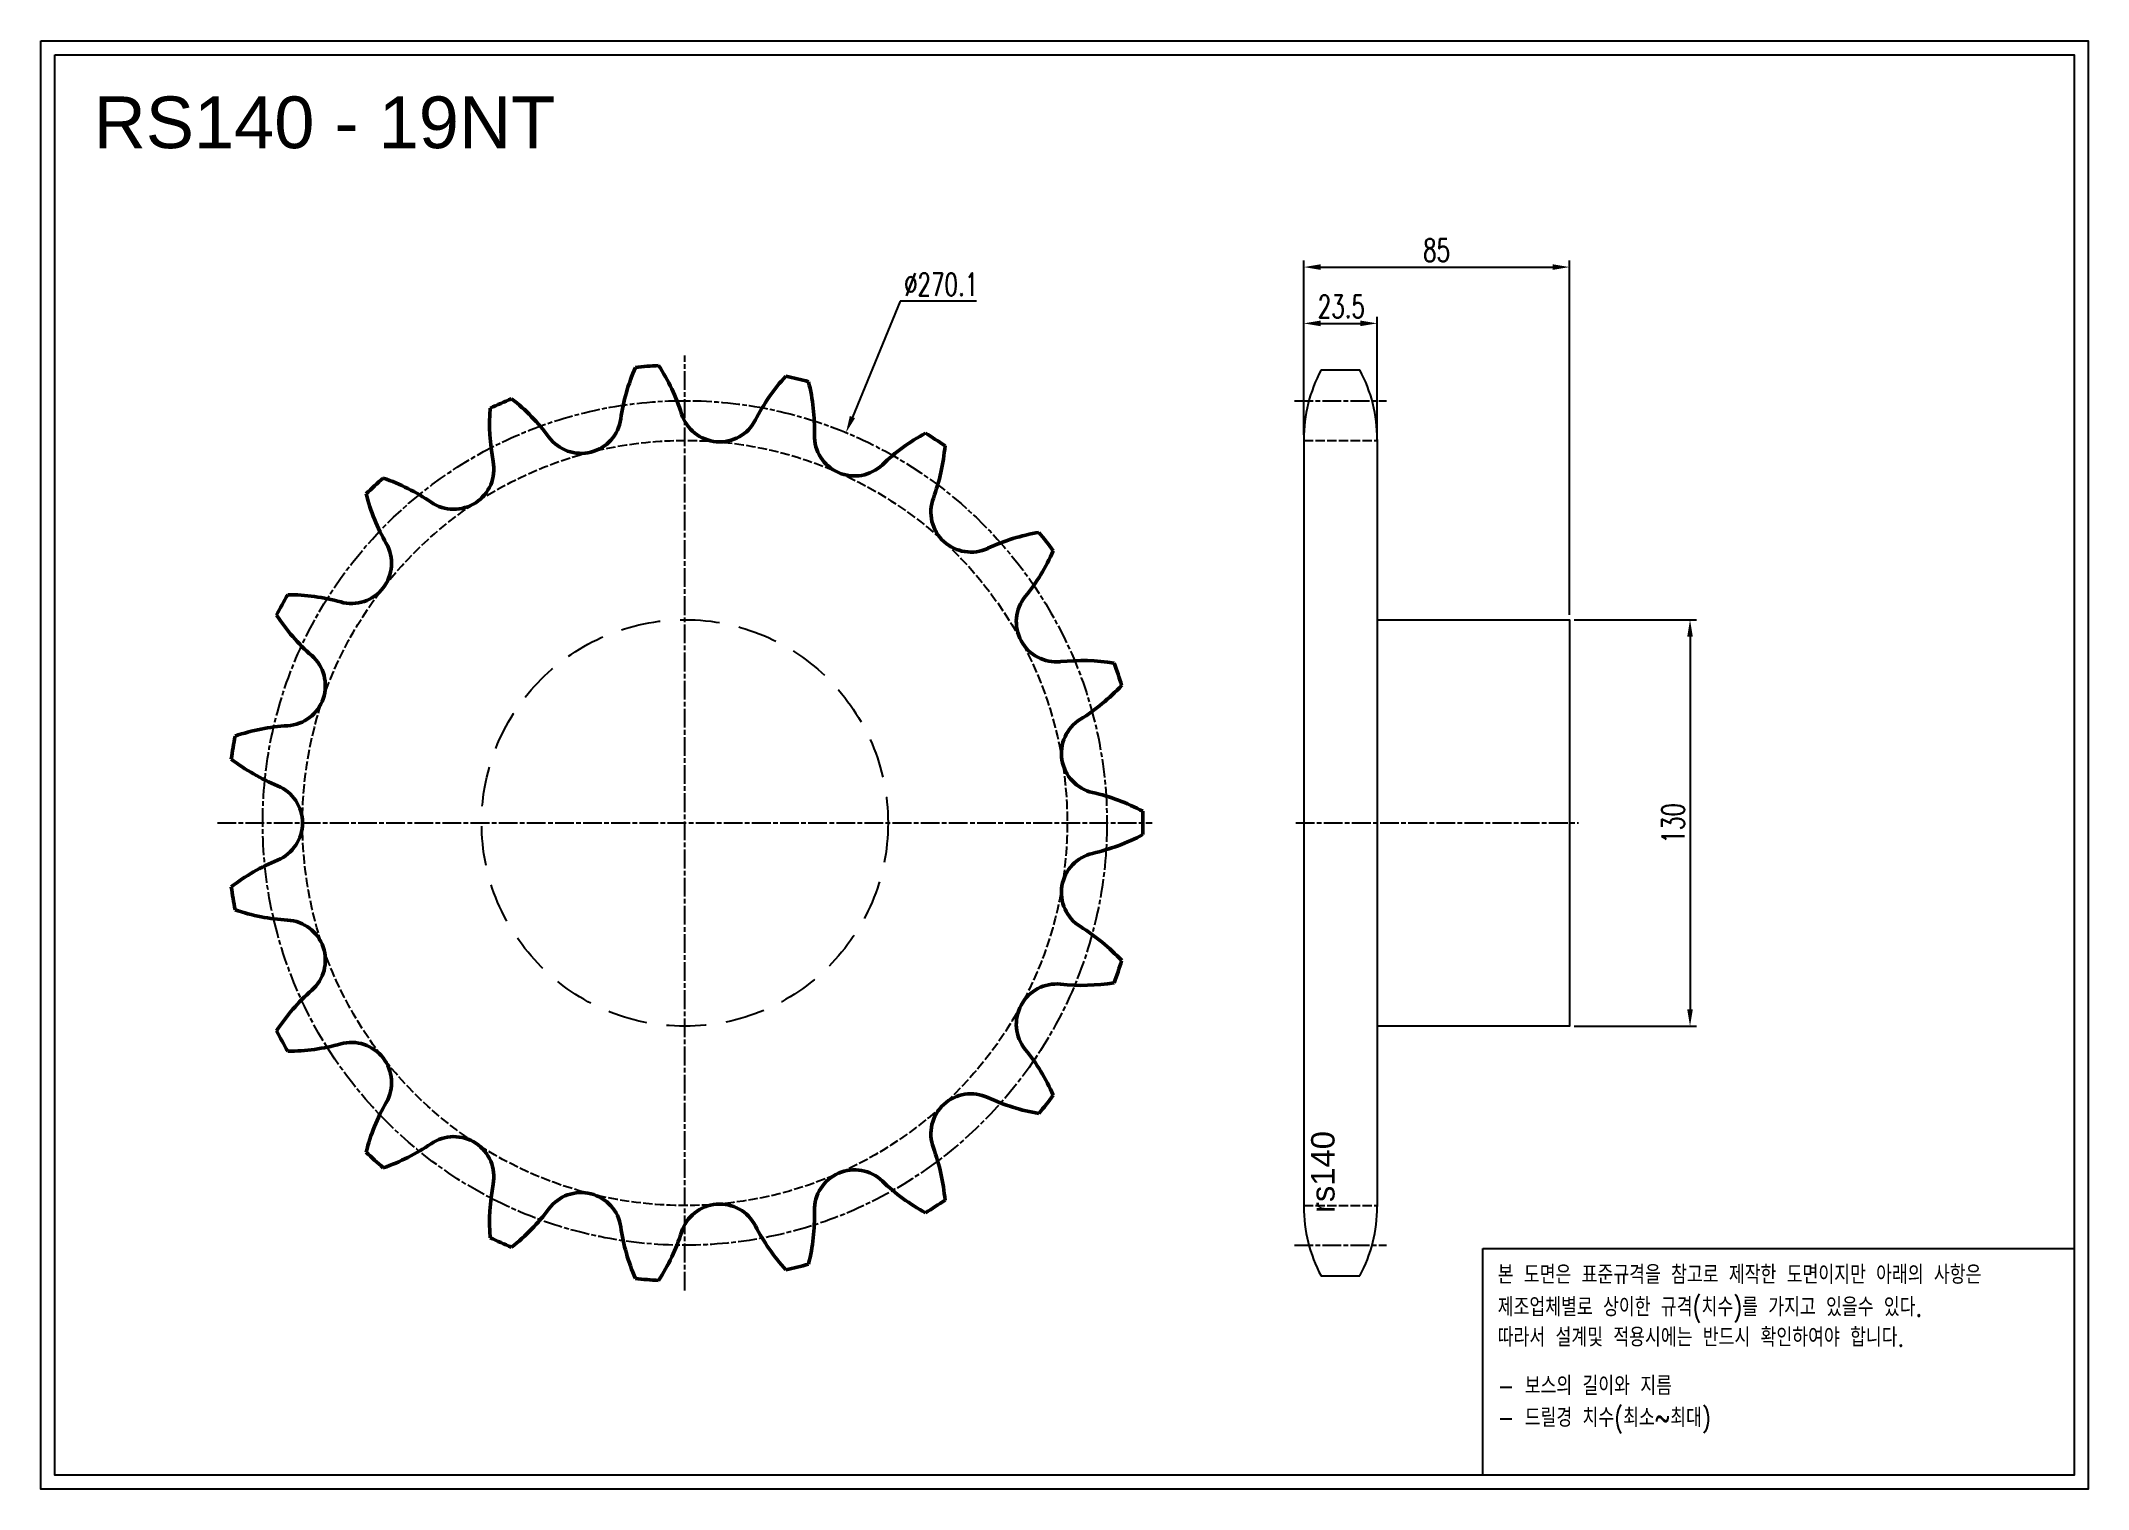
# Model space of a CAD drawing. Header units: millimetres. Extents: x 3924 to 4579, y 39694 to 40157.
import ezdxf

# ---------------------------------------------------------------- set-up
doc = ezdxf.new("R2010")
doc.units = ezdxf.units.MM
for name, pattern in [('AM_ISO02W050', [7.5, 6, -1.5]), ('AM_ISO02W050x2', [3.75, 3, -0.75]), ('AM_ISO08W050', [18, 12, -1.5, 3, -1.5]), ('AM_ISO08W050x2', [9, 6, -0.75, 1.5, -0.75]), ('HIDDEN', [9.525, 6.35, -3.175])]:
    doc.linetypes.add(name, pattern=pattern)
for name, color, linetype, lineweight in [('AM_0N', 7, 'Continuous', 50), ('AM_3N', 6, 'AM_ISO02W050', 25), ('AM_7', 4, 'AM_ISO08W050', 25), ('AM_7N', 4, 'AM_ISO08W050', 25)]:
    doc.layers.add(name, color=color, linetype=linetype, lineweight=lineweight)
doc.layers.add('HL', color=2, linetype='HIDDEN')
doc.layers.add('S-DIM', color=7, linetype='Continuous')
doc.styles.add('HAN', font='ROMANS.shx', dxfattribs={"width": 0.7, "bigfont": 'whgtxt.shx'})
doc.styles.add('HSG', font='SIMPLEX.shx', dxfattribs={"width": 0.7, "bigfont": 'HSG.shx'})
doc.styles.get("Standard").update_dxf_attribs({"font": 'arial.ttf'})
doc.dimstyles.new('APP16', dxfattribs={"dimscale": 3, "dimtxt": 2.4, "dimasz": 1.8, "dimexe": 0.7, "dimexo": 0.5, "dimgap": 0.6, "dimtad": 1, "dimtoh": 1, "dimdec": 1, "dimrnd": 0.01, "dimzin": 9, "dimdsep": 46, "dimtxsty": 'HSG', "dimcen": 0, "dimclrd": 1, "dimclre": 1, "dimclrt": 256, "dimazin": 2, "dimtp": 1, "dimtm": 1, "dimtfac": 0.5, "dimtdec": 1, "dimtofl": 0, "dimtmove": 0, "dimatfit": 3, "dimfxl": 0, "dimtvp": 1, "dimtolj": 2, "dimlwd": -1, "dimlwe": -1, "dimarcsym": 0})

# ---------------------------------------------------------------- blocks, each defined once
blk = doc.blocks.new('*D1')
at = {"layer": 'Defpoints', "color": 0, "transparency": 16777216}
for p in [(4181.64, 40031.65), (4078.52, 39782.06)]:
    blk.add_point(p, dxfattribs=at)
at = {"layer": 'S-DIM', "color": 1, "transparency": 16777216}
for p, q in [((4198.99, 40073.66), (4183.7, 40036.64)), ((4223.35, 40073.66), (4198.99, 40073.66))]:
    blk.add_line(p, q, dxfattribs=at)
blk.add_solid([(4182.87, 40036.99), (4184.54, 40036.3), (4181.64, 40031.65)], dxfattribs=at)
at = {"layer": 'S-DIM', "transparency": 16777216, "insert": (4212.07, 40079.06), "char_height": 7.2, "attachment_point": 5, "style": 'HSG'}
blk.add_mtext('\\A2;∅270.1', dxfattribs=at)
blk = doc.blocks.new('*D2')
at = {"layer": 'Defpoints', "color": 0, "transparency": 16777216}
for p in [(4351.58, 40066.6), (4328.08, 40029.5), (4351.58, 40029.18)]:
    blk.add_point(p, dxfattribs=at)
at = {"layer": 'S-DIM', "color": 1, "transparency": 16777216}
for p, q in [((4328.08, 40031), (4328.08, 40068.7)), ((4333.48, 40066.6), (4346.18, 40066.6)), ((4351.58, 40030.68), (4351.58, 40068.7))]:
    blk.add_line(p, q, dxfattribs=at)
for points in [[(4333.48, 40067.5), (4333.48, 40065.7), (4328.08, 40066.6)], [(4346.18, 40067.5), (4346.18, 40065.7), (4351.58, 40066.6)]]:
    blk.add_solid(points, dxfattribs=at)
at = {"layer": 'S-DIM', "transparency": 16777216, "insert": (4340.1, 40072), "char_height": 7.2, "attachment_point": 5, "style": 'HSG'}
blk.add_mtext('\\A2;23.5', dxfattribs=at)
blk = doc.blocks.new('*D3')
at = {"layer": 'Defpoints', "color": 0, "transparency": 16777216}
for p in [(4413.08, 40084.6), (4328.08, 40029.5), (4413.08, 39971.85)]:
    blk.add_point(p, dxfattribs=at)
at = {"layer": 'S-DIM', "color": 1, "transparency": 16777216}
for p, q in [((4328.08, 40031), (4328.08, 40086.7)), ((4413.08, 39973.35), (4413.08, 40086.7)), ((4333.48, 40084.6), (4407.68, 40084.6))]:
    blk.add_line(p, q, dxfattribs=at)
for points in [[(4333.48, 40085.5), (4333.48, 40083.7), (4328.08, 40084.6)], [(4407.68, 40085.5), (4407.68, 40083.7), (4413.08, 40084.6)]]:
    blk.add_solid(points, dxfattribs=at)
at = {"layer": 'S-DIM', "transparency": 16777216, "insert": (4370.58, 40090), "char_height": 7.2, "attachment_point": 5, "style": 'HSG'}
blk.add_mtext('\\A2;85', dxfattribs=at)
blk = doc.blocks.new('*D4')
at = {"layer": 'Defpoints', "color": 0, "transparency": 16777216}
for p in [(4413.08, 39971.85), (4413.08, 39841.85), (4451.65, 39841.85)]:
    blk.add_point(p, dxfattribs=at)
at = {"layer": 'S-DIM', "color": 1, "transparency": 16777216}
for p, q in [((4414.58, 39971.85), (4453.75, 39971.85)), ((4451.65, 39966.45), (4451.65, 39847.25)), ((4414.58, 39841.85), (4453.75, 39841.85))]:
    blk.add_line(p, q, dxfattribs=at)
for points in [[(4450.75, 39966.45), (4452.55, 39966.45), (4451.65, 39971.85)], [(4450.75, 39847.25), (4452.55, 39847.25), (4451.65, 39841.85)]]:
    blk.add_solid(points, dxfattribs=at)
at = {"layer": 'S-DIM', "transparency": 16777216, "insert": (4446.25, 39906.73), "char_height": 7.2, "attachment_point": 5, "rotation": 90, "style": 'HSG'}
blk.add_mtext('\\A2;130', dxfattribs=at)
blk = doc.blocks.new('notice1')
at = {"color": 4}
blk.add_lwpolyline([(-22142.12, 1735.9), (-22053.8, 1735.9), (-22053.8, 1702.07), (-22142.12, 1702.07)], close=True, dxfattribs=at)
at = {"color": 4, "style": 'HAN', "width": 0.8}
for s, p in [('본 도면은 표준규격을 참고로 제작한 도면이지만 아래의 사항은', (-22139.9, 1730.62)), ('제조업체별로 상이한 규격(치수)를 가지고 있을수 있다.', (-22139.9, 1725.78)), ('따라서 설계및 적용시에는 반드시 확인하여야 합니다.', (-22139.9, 1721.28)), ('- 보스의 길이와 지름', (-22139.9, 1714.03)), ('- 드릴경 치수(최소~최대)', (-22139.9, 1709.27))]:
    blk.add_text(s, height=2.7949, dxfattribs=at).set_placement(p)

msp = doc.modelspace()

# ---------------------------------------------------------------- linework, layer by layer
for p, q in [((4333.62, 40051.7), (4346.05, 40051.7)), ((4328.08, 40029.5), (4328.08, 39784.21)), ((4351.58, 40029.5), (4351.58, 39784.21)), ((4333.62, 39762.01), (4346.05, 39762.01))]:
    msp.add_line(p, q)
for points in [[(3924.1, 40156.91), (4578.98, 40156.91), (4578.98, 39693.86), (3924.1, 39693.86)], [(3928.51, 40152.5), (4574.57, 40152.5), (4574.57, 39698.27), (3928.51, 39698.27)]]:
    msp.add_lwpolyline(points, close=True)
msp.add_lwpolyline([(4351.58, 39971.85), (4413.08, 39971.85), (4413.08, 39841.85), (4351.58, 39841.85)])
for centre, start, end in [((4375.38, 40029.5), 152.00824, 180), ((4304.28, 40029.5), 0, 27.99176), ((4375.38, 39784.21), 180, 207.99176), ((4304.28, 39784.21), 332.00824, 0)]:
    msp.add_arc(centre, 47.3, start, end)
at = {"layer": 'AM_0N'}
for centre, radius, start, end in [((4130.08, 39906.85), 146.52, 93.27975, 96.19393), ((4068.02, 40018.28), 64.01, 17.63158, 32.9997), ((4172.96, 40026.97), 64.01, 156.47399, 171.84211), ((4209.64, 40006.54), 64.01, 137.52662, 152.89474), ((4130.08, 39906.85), 146.52, 74.33238, 77.24656), ((4107.56, 40032.39), 64.01, 358.68421, 14.05233), ((4130.08, 39906.85), 146.52, 112.22712, 115.1413), ((4035.2, 39992.09), 64.01, 36.57895, 51.94707), ((4131.64, 40034.39), 64.01, 175.42135, 190.78947), ((4096.9, 40037.87), 12.83, 216.57895, 351.84211), ((4141.24, 40041.55), 12.83, 197.63158, 332.89474), ((4184.37, 40030.63), 12.83, 178.68421, 313.94737), ((4237.7, 39975.31), 64.01, 118.57925, 133.94737), ((4130.08, 39906.85), 146.52, 55.38501, 58.2992), ((4149.54, 40032.9), 64.01, 339.73684, 355.10496), ((4056.16, 40020), 12.83, 235.52632, 10.78947), ((4130.08, 39906.85), 146.52, 131.17449, 134.08867), ((4012.67, 39956.66), 64.01, 55.52632, 70.89444), ((4090.14, 40027.98), 64.01, 194.36872, 209.73684), ((4221.62, 40006.29), 12.83, 159.73684, 295), ((4023.43, 39989.87), 12.83, 254.47368, 29.73684), ((4254.09, 39936.66), 64.01, 99.63188, 115), ((4189.41, 40019.75), 64.01, 320.78947, 336.15759), ((4130.08, 39906.85), 146.52, 36.43765, 39.35183), ((4130.08, 39906.85), 146.52, 150.12186, 153.03604), ((4002.86, 39915.84), 64.01, 74.47368, 89.8418), ((4248.95, 39971.18), 12.83, 140.78947, 276.05263), ((4052.98, 40008.45), 64.01, 213.31609, 228.68421), ((4002.25, 39950.74), 12.83, 273.42105, 48.68421), ((4257.05, 39894.78), 64.01, 80.68451, 96.05263), ((4130.08, 39906.85), 146.52, 17.49028, 20.40446), ((4222.86, 39994.37), 64.01, 301.84211, 317.21023), ((4006.83, 39874.04), 64.01, 93.42105, 108.78917), ((4263.39, 39929.1), 12.83, 121.84211, 257.10526), ((4130.08, 39906.85), 146.52, 169.06923, 171.98341), ((4024.17, 39977.91), 64.01, 232.26346, 247.63158), ((3994.93, 39906.85), 12.83, 292.36842, 67.63158), ((4246.25, 39854.2), 64.01, 61.73714, 77.10526), ((4130.08, 39906.85), 146.52, 358.54291, 1.45709), ((4246.25, 39959.51), 64.01, 282.89474, 298.26286), ((4263.39, 39884.61), 12.83, 102.89474, 238.15789), ((4024.17, 39835.8), 64.01, 112.36842, 127.73654), ((4130.08, 39906.85), 146.52, 188.01659, 190.93077), ((4006.83, 39939.67), 64.01, 251.21083, 266.57895), ((4002.25, 39862.97), 12.83, 311.31579, 86.57895), ((4222.86, 39819.34), 64.01, 42.78977, 58.15789), ((4130.08, 39906.85), 146.52, 339.59554, 342.50972), ((4052.98, 39805.26), 64.01, 131.31579, 146.68391), ((4248.95, 39842.53), 12.83, 83.94737, 219.21053), ((4257.05, 39918.93), 64.01, 263.94737, 279.31549), ((4130.08, 39906.85), 146.52, 206.96396, 209.87814), ((4023.43, 39823.84), 12.83, 330.26316, 105.52632), ((4002.86, 39897.87), 64.01, 270.1582, 285.52632), ((4189.41, 39793.95), 64.01, 23.84241, 39.21053), ((4090.14, 39785.73), 64.01, 150.26316, 165.63128), ((4221.62, 39807.42), 12.83, 65, 200.26316), ((4254.09, 39877.05), 64.01, 245, 260.36812), ((4130.08, 39906.85), 146.52, 320.64817, 323.56235), ((4012.67, 39857.05), 64.01, 289.10556, 304.47368), ((4056.16, 39793.71), 12.83, 349.21053, 124.47368), ((4130.08, 39906.85), 146.52, 225.91133, 228.82551), ((4149.54, 39780.81), 64.01, 4.89504, 20.26316), ((4131.64, 39779.32), 64.01, 169.21053, 184.57865), ((4184.37, 39783.08), 12.83, 46.05263, 181.31579), ((4237.7, 39838.4), 64.01, 226.05263, 241.42075), ((4096.9, 39775.83), 12.83, 8.15789, 143.42105), ((4141.24, 39772.16), 12.83, 27.10526, 162.36842), ((4130.08, 39906.85), 146.52, 301.7008, 304.61499), ((4035.2, 39821.62), 64.01, 308.05293, 323.42105), ((4209.64, 39807.17), 64.01, 207.10526, 222.47338), ((4107.56, 39781.32), 64.01, 345.94767, 1.31579), ((4130.08, 39906.85), 146.52, 244.8587, 247.77288), ((4172.96, 39786.74), 64.01, 188.15789, 203.52601), ((4068.02, 39795.43), 64.01, 327.0003, 342.36842), ((4130.08, 39906.85), 146.52, 282.75344, 285.66762), ((4130.08, 39906.85), 146.52, 263.80607, 266.72025)]:
    msp.add_arc(centre, radius, start, end, dxfattribs=at)
at = {"layer": 'AM_3N', "linetype": 'AM_ISO02W050x2'}
for p, q in [((4328.08, 40029.18), (4351.58, 40029.18)), ((4328.08, 39784.53), (4351.58, 39784.53))]:
    msp.add_line(p, q, dxfattribs=at)
msp.add_circle((4130.08, 39906.85), 122.33, dxfattribs=at)
at = {"layer": 'AM_7', "linetype": 'AM_ISO08W050x2'}
for p, q in [((4325.08, 40041.88), (4354.58, 40041.88)), ((4325.08, 39771.83), (4354.58, 39771.83))]:
    msp.add_line(p, q, dxfattribs=at)
msp.add_circle((4130.08, 39906.85), 135.03, dxfattribs=at)
at = {"layer": 'AM_7N', "linetype": 'AM_ISO08W050x2'}
for p, q in [((4130.08, 39757.33), (4130.08, 40056.38)), ((3980.56, 39906.85), (4279.6, 39906.85)), ((4325.51, 39906.85), (4415.93, 39906.85))]:
    msp.add_line(p, q, dxfattribs=at)
at = {"layer": 'HL', "ltscale": 2}
msp.add_circle((4130.08, 39906.85), 65, dxfattribs=at)

# ---------------------------------------------------------------- block references
at = {"xscale": 2.14200397168902, "yscale": 2.14200397168902, "zscale": 2.14200397168902}
msp.add_blockref('notice1', (51813.89, 36052.43), dxfattribs=at)

# ---------------------------------------------------------------- texts
msp.add_text('RS140 - 19NT', height=16.5375).set_placement((3940.96, 40122.62))
msp.add_text('rs140', height=7.5, rotation=90).set_placement((4337.93, 39782.12))

# ---------------------------------------------------------------- dimensions: what is measured, and where the dimension line sits
at = {"layer": 'S-DIM'}
dim = msp.add_linear_dim(base=(4413.08, 40084.6), p1=(4328.08, 40029.5), p2=(4413.08, 39971.85), dimstyle='APP16', dxfattribs=at)
dim.commit()
dim.dimension.update_dxf_attribs({"geometry": '*D3', "text_midpoint": (4370.58, 40090)})
dim = msp.add_diameter_dim_2p(p1=(4078.52, 39782.06), p2=(4181.64, 40031.65), dimstyle='APP16', dxfattribs=at)
dim.commit()
dim.dimension.update_dxf_attribs({"geometry": '*D1', "text_midpoint": (4212.07, 40073.66), "dimtype": 131})
dim = msp.add_linear_dim(base=(4351.58, 40066.6), p1=(4328.08, 40029.5), p2=(4351.58, 40029.18), dimstyle='APP16', dxfattribs=at)
dim.commit()
dim.dimension.update_dxf_attribs({"geometry": '*D2', "text_midpoint": (4340.1, 40066.6), "dimtype": 128})
dim = msp.add_linear_dim(base=(4451.65, 39841.85), p1=(4413.08, 39971.85), p2=(4413.08, 39841.85), angle=90, dimstyle='APP16', dxfattribs=at)
dim.commit()
dim.dimension.update_dxf_attribs({"geometry": '*D4', "text_midpoint": (4451.65, 39906.73), "dimtype": 128})

doc.saveas('drawing.dxf')
